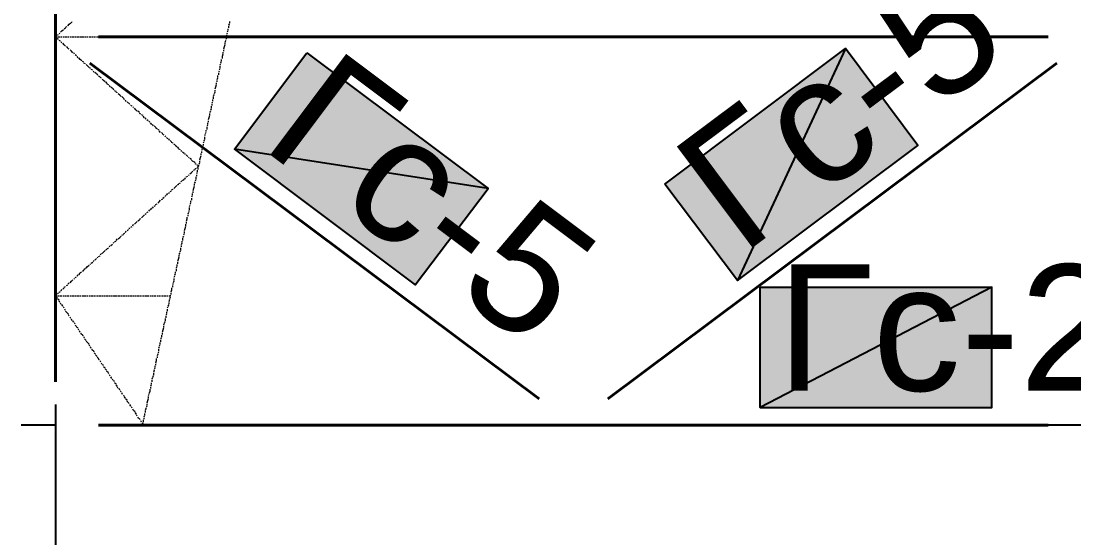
# Model space of a CAD drawing. Extents: x 0 to 604, y 0 to 420.
# Drawn here: x 198.82 to 229.31, y 305.7 to 320.69 of the extents above; entities that cross this region are included whole.
import ezdxf

# ---------------------------------------------------------------- set-up
doc = ezdxf.new("R2010")
doc.units = 0
doc.styles.add('TEYPDFCAD_TEXT', font='arial.ttf')

msp = doc.modelspace()

# ---------------------------------------------------------------- hatches: boundary and pattern name
at = {"true_color": 0xffffff}
h = msp.add_hatch(color=0, dxfattribs=at)
h.paths.add_polyline_path([(217.466, 315.955), (222.695, 319.892), (219.562, 313.161)])
h.paths.add_polyline_path([(222.695, 319.892), (219.562, 313.161), (224.79, 317.077)])
h = msp.add_hatch(color=0, dxfattribs=at)
h.paths.add_polyline_path([(207.095, 319.765), (212.344, 315.828), (204.999, 316.971)])
h.paths.add_polyline_path([(212.344, 315.828), (204.999, 316.971), (210.227, 313.034)])
h = msp.add_hatch(color=0, dxfattribs=at)
h.paths.add_polyline_path([(220.218, 312.97), (226.928, 312.97), (220.218, 309.478)])
h.paths.add_polyline_path([(226.928, 312.97), (220.218, 309.478), (226.928, 309.478)])

# ---------------------------------------------------------------- linework, layer by layer
at = {"color": 7, "lineweight": 40}
for p, q in [((199.813, 397.743), (199.813, 310.219)), ((228.558, 320.23), (201.062, 320.23)), ((200.808, 319.468), (213.826, 309.732)), ((215.815, 309.732), (228.812, 319.468)), ((228.558, 308.97), (201.062, 308.97))]:
    msp.add_line(p, q, dxfattribs=at)
at = {"color": 7, "lineweight": 25}
for p, q in [((199.813, 333.565), (199.813, 313.563)), ((199.813, 312.081), (199.813, 311.065)), ((199.813, 309.562), (199.813, 296.164)), ((199.813, 308.97), (198.818, 308.97)), ((221.319, 308.97), (201.316, 308.97)), ((223.816, 308.97), (222.821, 308.97)), ((245.322, 308.97), (225.319, 308.97)), ((227.923, 308.97), (227.563, 308.97))]:
    msp.add_line(p, q, dxfattribs=at)
at = {"color": 7, "lineweight": 5}
for p, q in [((199.813, 320.675), (199.813, 320.611)), ((199.813, 320.59), (199.813, 320.548)), ((199.813, 320.527), (199.813, 320.485)), ((199.813, 320.463), (199.813, 320.421)), ((200.067, 320.463), (200.11, 320.485)), ((200.11, 320.506), (200.152, 320.527)), ((200.173, 320.548), (200.215, 320.59)), ((200.215, 320.59), (200.258, 320.633)), ((200.279, 320.633), (200.3, 320.675)), ((204.809, 320.463), (204.809, 320.421)), ((204.851, 320.611), (204.83, 320.569)), ((204.83, 320.548), (204.83, 320.485)), ((204.851, 320.675), (204.851, 320.633)), ((199.813, 320.4), (199.813, 320.336)), ((199.813, 320.315), (199.813, 320.273)), ((199.813, 320.23), (199.834, 320.252)), ((199.813, 320.252), (199.813, 320.209)), ((199.813, 320.23), (199.856, 320.23)), ((199.856, 320.188), (199.813, 320.23)), ((199.813, 320.188), (199.813, 320.125)), ((199.856, 320.273), (199.898, 320.294)), ((199.877, 320.23), (199.94, 320.23)), ((199.898, 320.146), (199.877, 320.188)), ((199.919, 320.315), (199.94, 320.336)), ((199.962, 320.358), (200.004, 320.4)), ((199.962, 320.23), (200.004, 320.23)), ((200.004, 320.4), (200.046, 320.442)), ((200.025, 320.23), (200.067, 320.23)), ((200.089, 320.23), (200.152, 320.23)), ((200.173, 320.23), (200.215, 320.23)), ((200.237, 320.23), (200.279, 320.23)), ((200.3, 320.23), (200.364, 320.23)), ((200.385, 320.23), (200.427, 320.23)), ((200.448, 320.23), (200.491, 320.23)), ((200.512, 320.23), (200.575, 320.23)), ((200.575, 320.23), (200.639, 320.23)), ((200.66, 320.23), (200.702, 320.23)), ((200.724, 320.23), (200.766, 320.23)), ((200.787, 320.23), (200.851, 320.23)), ((200.872, 320.23), (200.914, 320.23)), ((200.935, 320.23), (200.977, 320.23)), ((200.999, 320.23), (201.062, 320.23)), ((201.083, 320.23), (201.126, 320.23)), ((201.147, 320.23), (201.189, 320.23)), ((201.21, 320.23), (201.274, 320.23)), ((201.295, 320.23), (201.337, 320.23)), ((201.358, 320.23), (201.401, 320.23)), ((201.422, 320.23), (201.486, 320.23)), ((201.486, 320.23), (201.549, 320.23)), ((201.57, 320.23), (201.613, 320.23)), ((201.634, 320.23), (201.676, 320.23)), ((201.697, 320.23), (201.761, 320.23)), ((201.782, 320.23), (201.824, 320.23)), ((201.845, 320.23), (201.888, 320.23)), ((201.909, 320.23), (201.972, 320.23)), ((201.994, 320.23), (202.036, 320.23)), ((202.057, 320.23), (202.099, 320.23)), ((202.12, 320.23), (202.184, 320.23)), ((202.205, 320.23), (202.248, 320.23)), ((202.269, 320.23), (202.311, 320.23)), ((202.332, 320.23), (202.396, 320.23)), ((202.396, 320.23), (202.459, 320.23)), ((202.48, 320.23), (202.523, 320.23)), ((202.544, 320.23), (202.586, 320.23)), ((202.607, 320.23), (202.671, 320.23)), ((202.692, 320.23), (202.734, 320.23)), ((202.756, 320.23), (202.798, 320.23)), ((202.819, 320.23), (202.882, 320.23)), ((202.904, 320.23), (202.946, 320.23)), ((202.967, 320.23), (203.009, 320.23)), ((203.031, 320.23), (203.094, 320.23)), ((203.115, 320.23), (203.158, 320.23)), ((203.179, 320.23), (203.221, 320.23)), ((203.242, 320.23), (203.285, 320.23)), ((203.306, 320.23), (203.369, 320.23)), ((203.391, 320.23), (203.433, 320.23)), ((203.454, 320.23), (203.496, 320.23)), ((203.518, 320.23), (203.581, 320.23)), ((203.602, 320.23), (203.644, 320.23)), ((203.666, 320.23), (203.708, 320.23)), ((203.729, 320.23), (203.793, 320.23)), ((203.814, 320.23), (203.856, 320.23)), ((203.877, 320.23), (203.92, 320.23)), ((203.941, 320.23), (204.004, 320.23)), ((204.025, 320.23), (204.068, 320.23)), ((204.089, 320.23), (204.131, 320.23)), ((204.152, 320.23), (204.195, 320.23)), ((204.216, 320.23), (204.28, 320.23)), ((204.301, 320.23), (204.343, 320.23)), ((204.364, 320.23), (204.406, 320.23)), ((204.428, 320.23), (204.491, 320.23)), ((204.512, 320.23), (204.555, 320.23)), ((204.576, 320.23), (204.618, 320.23)), ((204.639, 320.23), (204.703, 320.23)), ((204.724, 320.23), (204.766, 320.23)), ((204.766, 320.188), (204.745, 320.146)), ((204.787, 320.336), (204.766, 320.294)), ((204.766, 320.273), (204.766, 320.209)), ((204.809, 320.4), (204.787, 320.358)), ((199.813, 320.103), (199.813, 320.061)), ((199.813, 320.04), (199.813, 319.998)), ((199.813, 319.976), (199.813, 319.913)), ((199.813, 319.892), (199.813, 319.849)), ((199.962, 320.103), (199.919, 320.125)), ((200.004, 320.04), (199.983, 320.082)), ((200.067, 319.998), (200.025, 320.04)), ((200.11, 319.955), (200.067, 319.998)), ((200.173, 319.913), (200.131, 319.934)), ((200.215, 319.871), (200.173, 319.892)), ((200.279, 319.807), (200.237, 319.849)), ((204.703, 319.934), (204.682, 319.871)), ((204.682, 319.849), (204.682, 319.807)), ((204.724, 319.998), (204.703, 319.934)), ((204.745, 320.125), (204.724, 320.082)), ((204.724, 320.061), (204.724, 320.019)), ((199.813, 319.828), (199.813, 319.786)), ((199.813, 319.765), (199.813, 319.701)), ((199.813, 319.68), (199.813, 319.638)), ((199.813, 319.617), (199.813, 319.574)), ((199.813, 319.553), (199.813, 319.511)), ((200.321, 319.765), (200.279, 319.807)), ((200.364, 319.723), (200.343, 319.765)), ((200.427, 319.68), (200.385, 319.701)), ((200.47, 319.617), (200.448, 319.659)), ((200.533, 319.574), (200.491, 319.617)), ((200.575, 319.532), (200.533, 319.574)), ((204.618, 319.574), (204.618, 319.532)), ((204.661, 319.723), (204.639, 319.659)), ((204.639, 319.659), (204.639, 319.596)), ((204.661, 319.786), (204.661, 319.744)), ((199.813, 319.49), (199.813, 319.426)), ((199.813, 319.405), (199.813, 319.363)), ((199.813, 319.341), (199.813, 319.299)), ((199.813, 319.278), (199.813, 319.214)), ((200.639, 319.49), (200.596, 319.511)), ((200.681, 319.447), (200.639, 319.468)), ((200.745, 319.384), (200.702, 319.426)), ((200.787, 319.341), (200.745, 319.384)), ((200.829, 319.299), (200.808, 319.341)), ((200.893, 319.257), (200.851, 319.278)), ((204.576, 319.299), (204.555, 319.257)), ((204.597, 319.447), (204.576, 319.405)), ((204.576, 319.384), (204.576, 319.32)), ((204.618, 319.511), (204.597, 319.468)), ((199.813, 319.193), (199.813, 319.151)), ((199.813, 319.13), (199.813, 319.087)), ((199.813, 319.066), (199.813, 319.003)), ((199.813, 318.982), (199.813, 318.939)), ((200.935, 319.193), (200.914, 319.236)), ((200.999, 319.151), (200.956, 319.193)), ((201.041, 319.109), (201.02, 319.151)), ((201.105, 319.066), (201.062, 319.087)), ((201.147, 319.024), (201.105, 319.045)), ((201.21, 318.961), (201.168, 319.003)), ((201.253, 318.918), (201.21, 318.961)), ((204.512, 319.024), (204.491, 318.982)), ((204.491, 318.961), (204.491, 318.918)), ((204.512, 319.109), (204.512, 319.045)), ((204.555, 319.236), (204.534, 319.193)), ((204.534, 319.172), (204.534, 319.13)), ((199.813, 318.918), (199.813, 318.876)), ((199.813, 318.855), (199.813, 318.791)), ((199.813, 318.77), (199.813, 318.728)), ((199.813, 318.706), (199.813, 318.664)), ((199.813, 318.643), (199.813, 318.601)), ((201.316, 318.876), (201.274, 318.918)), ((201.358, 318.834), (201.316, 318.855)), ((201.401, 318.77), (201.38, 318.812)), ((201.464, 318.728), (201.422, 318.77)), ((201.507, 318.685), (201.486, 318.728)), ((201.57, 318.643), (201.528, 318.664)), ((204.449, 318.77), (204.428, 318.706)), ((204.428, 318.685), (204.428, 318.643)), ((204.47, 318.834), (204.449, 318.77)), ((204.47, 318.897), (204.47, 318.855)), ((199.813, 318.579), (199.813, 318.516)), ((199.813, 318.495), (199.813, 318.452)), ((199.813, 318.431), (199.813, 318.389)), ((199.813, 318.368), (199.813, 318.304)), ((201.613, 318.601), (201.57, 318.622)), ((201.676, 318.537), (201.634, 318.579)), ((201.718, 318.495), (201.676, 318.537)), ((201.782, 318.452), (201.739, 318.495)), ((201.824, 318.41), (201.782, 318.431)), ((201.867, 318.347), (201.845, 318.389)), ((201.93, 318.304), (201.888, 318.347)), ((204.364, 318.347), (204.343, 318.304)), ((204.364, 318.41), (204.364, 318.368)), ((204.406, 318.558), (204.385, 318.516)), ((204.385, 318.495), (204.385, 318.431)), ((204.428, 318.622), (204.406, 318.579)), ((199.813, 318.283), (199.813, 318.241)), ((199.813, 318.22), (199.813, 318.177)), ((199.813, 318.156), (199.813, 318.093)), ((199.813, 318.072), (199.813, 318.029)), ((201.972, 318.262), (201.951, 318.304)), ((202.036, 318.22), (201.994, 318.241)), ((202.078, 318.177), (202.057, 318.199)), ((202.142, 318.114), (202.099, 318.156)), ((202.184, 318.072), (202.142, 318.114)), ((202.248, 318.029), (202.205, 318.072)), ((204.301, 318.072), (204.28, 318.029)), ((204.322, 318.135), (204.301, 318.093)), ((204.322, 318.22), (204.322, 318.156)), ((204.343, 318.283), (204.343, 318.241)), ((199.813, 318.008), (199.813, 317.966)), ((199.813, 317.944), (199.813, 317.881)), ((199.813, 317.86), (199.813, 317.817)), ((199.813, 317.796), (199.813, 317.754)), ((199.813, 317.733), (199.813, 317.69)), ((202.29, 317.987), (202.248, 318.008)), ((202.353, 317.944), (202.311, 317.966)), ((202.396, 317.881), (202.353, 317.923)), ((202.438, 317.839), (202.417, 317.881)), ((202.501, 317.796), (202.459, 317.817)), ((202.544, 317.754), (202.523, 317.775)), ((202.607, 317.69), (202.565, 317.733)), ((204.216, 317.733), (204.216, 317.69)), ((204.258, 317.881), (204.237, 317.817)), ((204.237, 317.796), (204.237, 317.754)), ((204.28, 317.944), (204.258, 317.881)), ((204.28, 318.008), (204.28, 317.966)), ((199.813, 317.669), (199.813, 317.606)), ((199.813, 317.585), (199.813, 317.542)), ((199.813, 317.521), (199.813, 317.479)), ((199.813, 317.458), (199.813, 317.394)), ((202.65, 317.648), (202.629, 317.69)), ((202.713, 317.606), (202.671, 317.648)), ((202.756, 317.563), (202.713, 317.585)), ((202.819, 317.521), (202.777, 317.542)), ((202.861, 317.458), (202.819, 317.5)), ((202.925, 317.415), (202.882, 317.458)), ((204.174, 317.458), (204.152, 317.415)), ((204.174, 317.521), (204.174, 317.479)), ((204.216, 317.669), (204.195, 317.627)), ((204.195, 317.606), (204.195, 317.542)), ((199.813, 317.373), (199.813, 317.331)), ((199.813, 317.31), (199.813, 317.267)), ((199.813, 317.246), (199.813, 317.183)), ((199.813, 317.161), (199.813, 317.119)), ((202.967, 317.373), (202.925, 317.394)), ((203.009, 317.331), (202.988, 317.352)), ((203.073, 317.267), (203.031, 317.31)), ((203.115, 317.225), (203.094, 317.267)), ((203.179, 317.183), (203.137, 317.225)), ((203.221, 317.14), (203.179, 317.161)), ((203.285, 317.098), (203.242, 317.119)), ((204.11, 317.183), (204.089, 317.14)), ((204.089, 317.119), (204.089, 317.077)), ((204.131, 317.246), (204.11, 317.204)), ((204.152, 317.394), (204.131, 317.352)), ((204.131, 317.331), (204.131, 317.267)), ((199.813, 317.098), (199.813, 317.055)), ((199.813, 317.034), (199.813, 316.971)), ((199.813, 316.95), (199.813, 316.907)), ((199.813, 316.886), (199.813, 316.844)), ((199.813, 316.823), (199.813, 316.78)), ((203.327, 317.034), (203.285, 317.077)), ((203.391, 316.992), (203.348, 317.034)), ((203.433, 316.95), (203.391, 316.971)), ((203.475, 316.907), (203.454, 316.928)), ((203.539, 316.844), (203.496, 316.886)), ((203.581, 316.801), (203.56, 316.844)), ((203.644, 316.759), (203.602, 316.801)), ((204.025, 316.844), (204.025, 316.801)), ((204.068, 316.971), (204.047, 316.928)), ((204.047, 316.907), (204.047, 316.865)), ((204.068, 317.055), (204.068, 316.992)), ((199.813, 316.759), (199.813, 316.696)), ((199.813, 316.675), (199.813, 316.632)), ((199.813, 316.611), (199.813, 316.569)), ((199.813, 316.548), (199.813, 316.484)), ((203.687, 316.717), (203.666, 316.738)), ((203.75, 316.675), (203.708, 316.696)), ((203.793, 316.611), (203.75, 316.653)), ((203.856, 316.569), (203.814, 316.611)), ((203.899, 316.526), (203.856, 316.548)), ((203.962, 316.484), (203.92, 316.505)), ((203.962, 316.505), (203.941, 316.463)), ((203.983, 316.569), (203.962, 316.526)), ((204.004, 316.717), (203.983, 316.653)), ((203.983, 316.632), (203.983, 316.59)), ((204.025, 316.78), (204.004, 316.717)), ((199.813, 316.463), (199.813, 316.42)), ((199.813, 316.399), (199.813, 316.357)), ((199.813, 316.336), (199.813, 316.272)), ((199.813, 316.251), (199.813, 316.209)), ((199.813, 316.188), (199.813, 316.145)), ((203.602, 316.166), (203.644, 316.188)), ((203.666, 316.209), (203.687, 316.23)), ((203.708, 316.251), (203.75, 316.293)), ((203.75, 316.293), (203.793, 316.336)), ((203.814, 316.357), (203.856, 316.378)), ((203.856, 316.399), (203.899, 316.42)), ((203.92, 316.293), (203.899, 316.251)), ((203.899, 316.23), (203.899, 316.188)), ((203.92, 316.442), (203.962, 316.484)), ((203.92, 316.357), (203.92, 316.315)), ((203.941, 316.442), (203.941, 316.378)), ((199.813, 316.124), (199.813, 316.061)), ((199.813, 316.039), (199.813, 315.997)), ((199.813, 315.976), (199.813, 315.934)), ((199.813, 315.913), (199.813, 315.87)), ((203.285, 315.87), (203.327, 315.913)), ((203.348, 315.934), (203.391, 315.955)), ((203.391, 315.976), (203.433, 315.997)), ((203.454, 316.018), (203.475, 316.061)), ((203.496, 316.061), (203.539, 316.103)), ((203.56, 316.103), (203.581, 316.145)), ((203.835, 315.891), (203.814, 315.828)), ((203.856, 316.018), (203.835, 315.976)), ((203.835, 315.955), (203.835, 315.913)), ((203.877, 316.082), (203.856, 316.039)), ((203.877, 316.166), (203.877, 316.103)), ((199.813, 315.849), (199.813, 315.786)), ((199.813, 315.764), (199.813, 315.722)), ((199.813, 315.701), (199.813, 315.658)), ((199.813, 315.637), (199.813, 315.574)), ((202.988, 315.595), (203.009, 315.637)), ((203.031, 315.637), (203.073, 315.68)), ((203.094, 315.68), (203.115, 315.722)), ((203.137, 315.743), (203.179, 315.764)), ((203.179, 315.786), (203.221, 315.807)), ((203.242, 315.828), (203.285, 315.87)), ((203.772, 315.616), (203.75, 315.574)), ((203.772, 315.68), (203.772, 315.637)), ((203.814, 315.828), (203.793, 315.764)), ((203.793, 315.743), (203.793, 315.701)), ((199.813, 315.553), (199.813, 315.51)), ((199.813, 315.489), (199.813, 315.447)), ((199.813, 315.426), (199.813, 315.362)), ((199.813, 315.341), (199.813, 315.299)), ((199.813, 315.277), (199.813, 315.235)), ((202.629, 315.256), (202.65, 315.299)), ((202.671, 315.32), (202.713, 315.341)), ((202.713, 315.362), (202.756, 315.383)), ((202.777, 315.404), (202.819, 315.447)), ((202.819, 315.447), (202.861, 315.489)), ((202.882, 315.51), (202.925, 315.531)), ((202.925, 315.553), (202.967, 315.574)), ((203.708, 315.341), (203.687, 315.299)), ((203.687, 315.277), (203.687, 315.214)), ((203.729, 315.404), (203.708, 315.362)), ((203.729, 315.468), (203.729, 315.426)), ((203.75, 315.553), (203.75, 315.489)), ((199.813, 315.214), (199.813, 315.151)), ((199.813, 315.129), (199.813, 315.087)), ((199.813, 315.066), (199.813, 315.024)), ((199.813, 315.002), (199.813, 314.96)), ((202.311, 314.981), (202.353, 315.024)), ((202.353, 315.024), (202.396, 315.066)), ((202.417, 315.087), (202.438, 315.108)), ((202.459, 315.129), (202.501, 315.151)), ((202.523, 315.172), (202.544, 315.214)), ((202.565, 315.214), (202.607, 315.256)), ((203.623, 315.002), (203.623, 314.939)), ((203.666, 315.129), (203.644, 315.087)), ((203.644, 315.066), (203.644, 315.024)), ((203.687, 315.193), (203.666, 315.151)), ((199.813, 314.939), (199.813, 314.875)), ((199.813, 314.854), (199.813, 314.812)), ((199.813, 314.791), (199.813, 314.748)), ((199.813, 314.727), (199.813, 314.664)), ((201.951, 314.664), (201.972, 314.685)), ((201.994, 314.706), (202.036, 314.727)), ((202.057, 314.748), (202.078, 314.791)), ((202.099, 314.791), (202.142, 314.833)), ((202.142, 314.833), (202.184, 314.875)), ((202.205, 314.896), (202.248, 314.918)), ((202.248, 314.939), (202.29, 314.96)), ((203.56, 314.664), (203.539, 314.6)), ((203.581, 314.727), (203.56, 314.664)), ((203.581, 314.791), (203.581, 314.748)), ((203.623, 314.939), (203.602, 314.875)), ((203.602, 314.854), (203.602, 314.812)), ((199.813, 314.642), (199.813, 314.6)), ((199.813, 314.579), (199.813, 314.537)), ((199.813, 314.515), (199.813, 314.452)), ((199.813, 314.431), (199.813, 314.389)), ((199.813, 314.367), (199.813, 314.325)), ((201.57, 314.325), (201.613, 314.367)), ((201.634, 314.367), (201.676, 314.41)), ((201.676, 314.41), (201.718, 314.452)), ((201.739, 314.473), (201.782, 314.494)), ((201.782, 314.515), (201.824, 314.537)), ((201.845, 314.558), (201.867, 314.6)), ((201.888, 314.6), (201.93, 314.642)), ((203.518, 314.452), (203.496, 314.41)), ((203.496, 314.389), (203.496, 314.325)), ((203.539, 314.515), (203.518, 314.473)), ((203.539, 314.579), (203.539, 314.537)), ((199.813, 314.304), (199.813, 314.24)), ((199.813, 314.24), (199.813, 314.177)), ((199.813, 314.156), (199.813, 314.113)), ((199.813, 314.092), (199.813, 314.05)), ((201.274, 314.05), (201.316, 314.071)), ((201.316, 314.092), (201.358, 314.113)), ((201.38, 314.134), (201.401, 314.177)), ((201.422, 314.177), (201.464, 314.219)), ((201.486, 314.24), (201.507, 314.262)), ((201.528, 314.283), (201.57, 314.304)), ((203.433, 314.113), (203.433, 314.05)), ((203.475, 314.24), (203.454, 314.198)), ((203.454, 314.177), (203.454, 314.134)), ((203.475, 314.304), (203.475, 314.262)), ((199.813, 314.029), (199.813, 313.965)), ((199.813, 313.944), (199.813, 313.902)), ((199.813, 313.88), (199.813, 313.838)), ((199.813, 313.817), (199.813, 313.753)), ((200.914, 313.711), (200.935, 313.753)), ((200.956, 313.753), (200.999, 313.796)), ((201.02, 313.817), (201.041, 313.838)), ((201.062, 313.859), (201.105, 313.88)), ((201.105, 313.902), (201.147, 313.944)), ((201.168, 313.944), (201.21, 313.986)), ((201.21, 313.986), (201.253, 314.029)), ((203.369, 313.775), (203.348, 313.711)), ((203.391, 313.838), (203.369, 313.775)), ((203.412, 313.965), (203.391, 313.923)), ((203.391, 313.902), (203.391, 313.859)), ((203.433, 314.029), (203.412, 313.986)), ((199.813, 313.732), (199.813, 313.69)), ((199.813, 313.669), (199.813, 313.627)), ((199.813, 313.605), (199.813, 313.542)), ((199.813, 313.521), (199.813, 313.478)), ((199.813, 313.457), (199.813, 313.415)), ((200.596, 313.436), (200.639, 313.457)), ((200.639, 313.478), (200.681, 313.521)), ((200.702, 313.521), (200.745, 313.563)), ((200.745, 313.563), (200.787, 313.605)), ((200.808, 313.627), (200.829, 313.648)), ((200.851, 313.669), (200.893, 313.69)), ((203.327, 313.563), (203.306, 313.521)), ((203.306, 313.5), (203.306, 313.436)), ((203.327, 313.627), (203.327, 313.584)), ((203.348, 313.69), (203.348, 313.648)), ((199.813, 313.394), (199.813, 313.33)), ((199.813, 313.33), (199.813, 313.267)), ((199.813, 313.245), (199.813, 313.203)), ((199.813, 313.182), (199.813, 313.14)), ((200.237, 313.097), (200.279, 313.14)), ((200.279, 313.14), (200.321, 313.182)), ((200.343, 313.203), (200.364, 313.224)), ((200.385, 313.245), (200.427, 313.267)), ((200.448, 313.288), (200.47, 313.33)), ((200.491, 313.33), (200.533, 313.372)), ((200.533, 313.394), (200.575, 313.415)), ((203.242, 313.14), (203.221, 313.097)), ((203.263, 313.288), (203.242, 313.245)), ((203.242, 313.224), (203.242, 313.161)), ((203.285, 313.351), (203.263, 313.309)), ((203.285, 313.415), (203.285, 313.372)), ((199.813, 313.118), (199.813, 313.055)), ((199.813, 313.034), (199.813, 312.991)), ((199.813, 312.97), (199.813, 312.928)), ((199.813, 312.907), (199.813, 312.843)), ((199.919, 312.822), (199.962, 312.843)), ((199.983, 312.865), (200.004, 312.907)), ((200.025, 312.907), (200.067, 312.949)), ((200.067, 312.97), (200.11, 312.991)), ((200.131, 313.013), (200.173, 313.034)), ((200.173, 313.055), (200.215, 313.097)), ((203.179, 312.886), (203.158, 312.822)), ((203.179, 312.949), (203.179, 312.886)), ((203.221, 313.076), (203.2, 313.034)), ((203.2, 313.013), (203.2, 312.97)), ((199.813, 312.822), (199.813, 312.78)), ((199.813, 312.716), (199.856, 312.759)), ((199.813, 312.759), (199.813, 312.716)), ((199.834, 312.695), (199.813, 312.716)), ((199.813, 312.716), (199.856, 312.716)), ((199.877, 312.653), (199.834, 312.695)), ((199.877, 312.78), (199.898, 312.801)), ((199.877, 312.716), (199.919, 312.716)), ((199.919, 312.589), (199.877, 312.632)), ((199.94, 312.526), (199.919, 312.568)), ((199.94, 312.716), (200.004, 312.716)), ((200.025, 312.716), (200.067, 312.716)), ((200.089, 312.716), (200.131, 312.716)), ((200.152, 312.716), (200.215, 312.716)), ((200.237, 312.716), (200.279, 312.716)), ((200.3, 312.716), (200.343, 312.716)), ((200.364, 312.716), (200.427, 312.716)), ((200.448, 312.716), (200.491, 312.716)), ((200.512, 312.716), (200.554, 312.716)), ((200.575, 312.716), (200.639, 312.716)), ((200.639, 312.716), (200.702, 312.716)), ((200.724, 312.716), (200.766, 312.716)), ((200.787, 312.716), (200.829, 312.716)), ((200.851, 312.716), (200.914, 312.716)), ((200.935, 312.716), (200.977, 312.716)), ((200.999, 312.716), (201.041, 312.716)), ((201.062, 312.716), (201.126, 312.716)), ((201.147, 312.716), (201.189, 312.716)), ((201.21, 312.716), (201.253, 312.716)), ((201.274, 312.716), (201.337, 312.716)), ((201.358, 312.716), (201.401, 312.716)), ((201.422, 312.716), (201.464, 312.716)), ((201.486, 312.716), (201.549, 312.716)), ((201.549, 312.716), (201.613, 312.716)), ((201.634, 312.716), (201.676, 312.716)), ((201.697, 312.716), (201.739, 312.716)), ((201.761, 312.716), (201.824, 312.716)), ((201.845, 312.716), (201.888, 312.716)), ((201.909, 312.716), (201.951, 312.716)), ((201.972, 312.716), (202.036, 312.716)), ((202.057, 312.716), (202.099, 312.716)), ((202.12, 312.716), (202.163, 312.716)), ((202.184, 312.716), (202.248, 312.716)), ((202.269, 312.716), (202.311, 312.716)), ((202.332, 312.716), (202.375, 312.716)), ((202.396, 312.716), (202.459, 312.716)), ((202.459, 312.716), (202.523, 312.716)), ((202.544, 312.716), (202.586, 312.716)), ((202.607, 312.716), (202.65, 312.716)), ((202.671, 312.716), (202.734, 312.716)), ((202.756, 312.716), (202.798, 312.716)), ((202.819, 312.716), (202.861, 312.716)), ((202.882, 312.716), (202.946, 312.716)), ((202.967, 312.716), (203.009, 312.716)), ((203.031, 312.716), (203.073, 312.716)), ((203.094, 312.716), (203.137, 312.716)), ((203.115, 312.61), (203.094, 312.547)), ((203.137, 312.674), (203.115, 312.632)), ((203.137, 312.738), (203.137, 312.695)), ((203.158, 312.801), (203.158, 312.759)), ((199.983, 312.462), (199.962, 312.505)), ((200.025, 312.42), (200.004, 312.462)), ((200.067, 312.356), (200.046, 312.399)), ((200.11, 312.293), (200.089, 312.335)), ((200.152, 312.229), (200.11, 312.272)), ((200.194, 312.187), (200.152, 312.229)), ((203.031, 312.251), (203.031, 312.208)), ((203.073, 312.399), (203.052, 312.356)), ((203.052, 312.335), (203.052, 312.272)), ((203.094, 312.462), (203.073, 312.42)), ((203.094, 312.526), (203.094, 312.483)), ((200.215, 312.124), (200.194, 312.166)), ((200.258, 312.06), (200.237, 312.103)), ((200.3, 311.997), (200.279, 312.039)), ((200.343, 311.954), (200.321, 311.997)), ((200.385, 311.891), (200.364, 311.933)), ((202.988, 311.976), (202.967, 311.933)), ((202.988, 312.06), (202.988, 311.997)), ((203.031, 312.187), (203.009, 312.145)), ((203.009, 312.124), (203.009, 312.081)), ((200.427, 311.827), (200.385, 311.87)), ((200.47, 311.785), (200.427, 311.806)), ((200.491, 311.721), (200.47, 311.764)), ((200.533, 311.658), (200.512, 311.7)), ((200.575, 311.594), (200.554, 311.637)), ((202.925, 311.721), (202.904, 311.658)), ((202.904, 311.637), (202.904, 311.594)), ((202.946, 311.785), (202.925, 311.721)), ((202.967, 311.912), (202.946, 311.87)), ((202.946, 311.849), (202.946, 311.806)), ((200.618, 311.552), (200.596, 311.594)), ((200.66, 311.489), (200.639, 311.531)), ((200.702, 311.425), (200.66, 311.467)), ((200.745, 311.362), (200.702, 311.404)), ((200.787, 311.319), (200.745, 311.362)), ((202.84, 311.362), (202.84, 311.319)), ((202.882, 311.51), (202.861, 311.467)), ((202.861, 311.446), (202.861, 311.383)), ((202.882, 311.573), (202.882, 311.531)), ((200.808, 311.256), (200.787, 311.298)), ((200.851, 311.192), (200.829, 311.235)), ((200.893, 311.129), (200.872, 311.171)), ((200.935, 311.086), (200.914, 311.129)), ((200.977, 311.023), (200.935, 311.065)), ((202.777, 311.023), (202.756, 310.981)), ((202.798, 311.086), (202.777, 311.044)), ((202.819, 311.235), (202.798, 311.192)), ((202.798, 311.171), (202.798, 311.108)), ((202.84, 311.298), (202.819, 311.256)), ((201.02, 310.959), (200.977, 311.002)), ((201.062, 310.896), (201.02, 310.938)), ((201.083, 310.854), (201.062, 310.896)), ((201.126, 310.79), (201.105, 310.832)), ((201.168, 310.727), (201.147, 310.769)), ((201.21, 310.684), (201.189, 310.727)), ((202.734, 310.832), (202.713, 310.769)), ((202.713, 310.748), (202.713, 310.705)), ((202.734, 310.896), (202.734, 310.832)), ((202.756, 310.959), (202.756, 310.917)), ((201.253, 310.621), (201.21, 310.663)), ((201.295, 310.557), (201.253, 310.6)), ((201.337, 310.494), (201.295, 310.536)), ((201.358, 310.452), (201.337, 310.494)), ((201.401, 310.388), (201.38, 310.43)), ((202.65, 310.409), (202.629, 310.367)), ((202.671, 310.557), (202.65, 310.494)), ((202.65, 310.473), (202.65, 310.43)), ((202.692, 310.621), (202.671, 310.579)), ((202.692, 310.684), (202.692, 310.642)), ((201.443, 310.324), (201.422, 310.367)), ((201.486, 310.261), (201.464, 310.303)), ((201.528, 310.219), (201.507, 310.261)), ((201.57, 310.155), (201.528, 310.197)), ((201.613, 310.092), (201.57, 310.134)), ((202.586, 310.134), (202.565, 310.092)), ((202.586, 310.197), (202.586, 310.155)), ((202.629, 310.346), (202.607, 310.303)), ((202.607, 310.282), (202.607, 310.219)), ((201.634, 310.028), (201.613, 310.07)), ((201.676, 309.986), (201.655, 310.028)), ((201.718, 309.922), (201.697, 309.965)), ((201.761, 309.859), (201.739, 309.901)), ((201.803, 309.817), (201.782, 309.838)), ((201.845, 309.753), (201.803, 309.795)), ((202.523, 309.859), (202.501, 309.817)), ((202.501, 309.795), (202.501, 309.753)), ((202.544, 309.943), (202.523, 309.88)), ((202.544, 310.007), (202.544, 309.943)), ((202.565, 310.07), (202.565, 310.028)), ((201.888, 309.69), (201.845, 309.732)), ((201.909, 309.626), (201.888, 309.668)), ((201.951, 309.584), (201.93, 309.626)), ((201.994, 309.52), (201.972, 309.562)), ((202.036, 309.457), (202.015, 309.499)), ((202.459, 309.52), (202.438, 309.478)), ((202.48, 309.668), (202.459, 309.605)), ((202.459, 309.584), (202.459, 309.541)), ((202.501, 309.732), (202.48, 309.668)), ((202.078, 309.393), (202.057, 309.435)), ((202.12, 309.351), (202.078, 309.393)), ((202.163, 309.287), (202.12, 309.33)), ((202.184, 309.224), (202.163, 309.266)), ((202.226, 309.16), (202.205, 309.203)), ((202.396, 309.245), (202.375, 309.203)), ((202.375, 309.182), (202.375, 309.139)), ((202.396, 309.308), (202.396, 309.266)), ((202.438, 309.457), (202.417, 309.414)), ((202.417, 309.393), (202.417, 309.33)), ((202.269, 309.118), (202.248, 309.16)), ((202.311, 309.055), (202.29, 309.097)), ((202.353, 309.033), (202.332, 309.012)), ((202.332, 309.012), (202.332, 309.033)), ((202.353, 309.118), (202.353, 309.055))]:
    msp.add_line(p, q, dxfattribs=at)
at = {"color": 0, "lineweight": 0, "true_color": 0xffffff}
for p, q in [((204.999, 316.971), (210.227, 313.034)), ((219.562, 313.161), (224.79, 317.077)), ((220.218, 309.478), (226.928, 309.478))]:
    msp.add_line(p, q, dxfattribs=at)
at = {"color": 0, "true_color": 0xffffff}
for points in [[(217.466, 315.955), (222.695, 319.892), (219.562, 313.161)], [(222.695, 319.892), (219.562, 313.161), (224.79, 317.077)], [(207.095, 319.765), (212.344, 315.828), (204.999, 316.971)], [(212.344, 315.828), (204.999, 316.971), (210.227, 313.034)], [(220.218, 312.97), (226.928, 312.97), (220.218, 309.478)], [(226.928, 312.97), (220.218, 309.478), (226.928, 309.478)]]:
    msp.add_lwpolyline(points, close=True, dxfattribs=at)

# ---------------------------------------------------------------- texts
at = {"color": 7, "style": 'TEYPDFCAD_TEXT'}
for rotation, p in [(36.7824, (219.668, 313.859)), (-36.9141, (205.698, 317.055))]:
    msp.add_text('Гс-5', height=3.6618, rotation=rotation, dxfattribs=at).set_placement(p)
msp.add_text('Гс-2', height=3.6618, dxfattribs=at).set_placement((220.705, 309.965))

doc.saveas('drawing.dxf')
